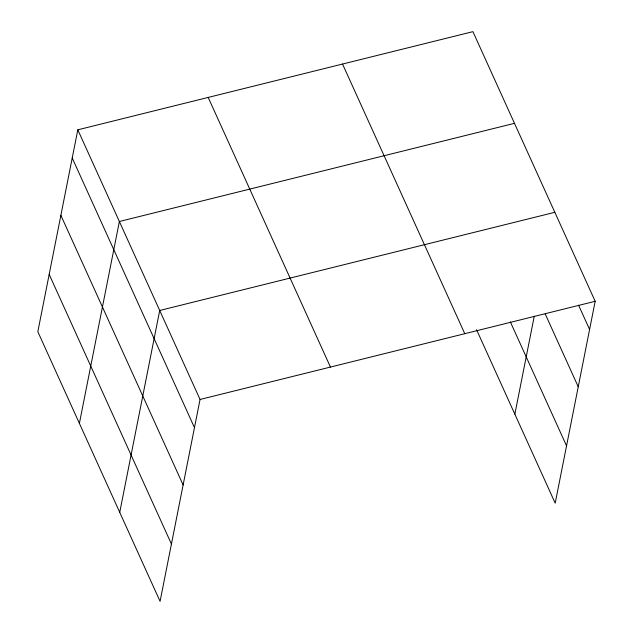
<?xml version="1.0" encoding="UTF-8"?>
<svg xmlns="http://www.w3.org/2000/svg" width="633" height="633" viewBox="0 0 633 633"><rect width="100%" height="100%" fill="white"/><g stroke="black" fill="none" stroke-linecap="round" stroke-linejoin="round"><path stroke-width="0.95" d="M77.804 129.82L37.83 331.708L160.078 601.35L200.052 399.463L77.804 129.82L472.922 31.65L595.17 301.292L555.196 503.18L476.554 329.706M79.394 423.39L119.368 221.503L514.487 123.332M119.732 512.366L159.706 310.479L554.832 212.308M514.858 414.196L534.26 316.207M200.052 399.463L595.17 301.292M578.586 305.209L589.592 329.476M545.235 313.992L578.238 386.795M510.317 321.825L566.543 445.854M342.532 64.044L464.78 333.686M208.194 97.427L330.442 367.069M72.225 158.005L194.473 427.647M60.871 215.323L183.119 484.965M49.176 274.39L171.424 544.024"/></g></svg>
